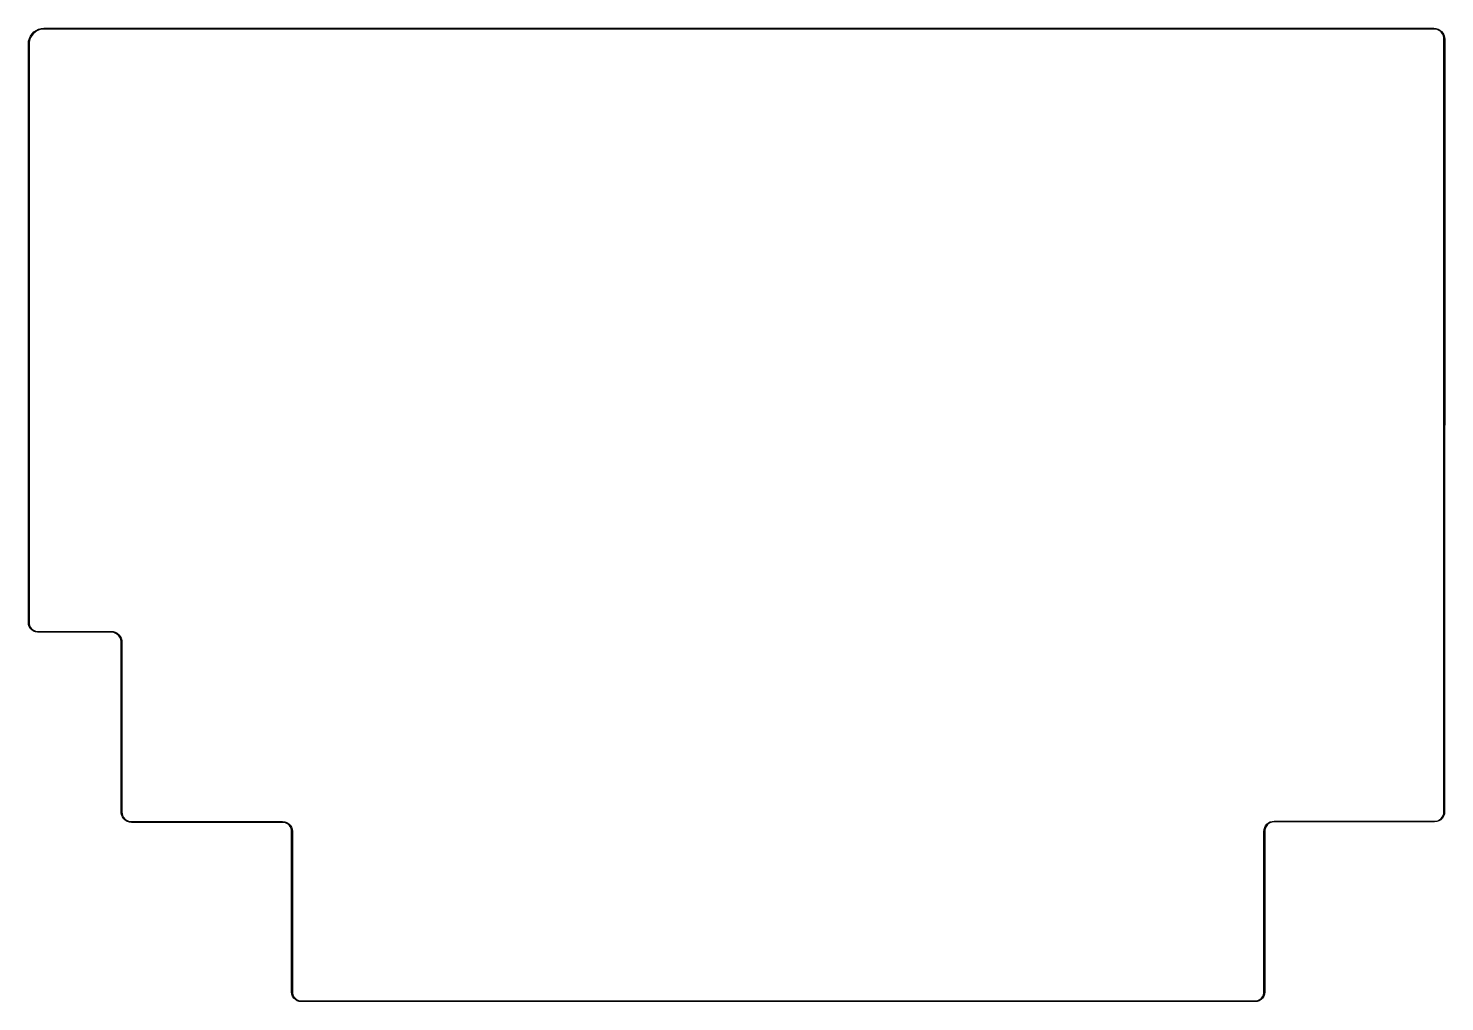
# Model space of a CAD drawing. Header units: inches. Extents: x 2.87 to 6.63, y -4.57 to -1.99.
import ezdxf

# ---------------------------------------------------------------- set-up
doc = ezdxf.new("R2010")
doc.units = ezdxf.units.IN
doc.header["$MEASUREMENT"] = 0
doc.layers.add('BLACK', color=7, linetype='CONTINUOUS')

msp = doc.modelspace()

# ---------------------------------------------------------------- linework, layer by layer
at = {"layer": 'BLACK', "linetype": 'CONTINUOUS'}
for p, q in [((2.8746, -2.0293), (2.8752, -2.0222)), ((2.8752, -2.0222), (2.8771, -2.0153)), ((2.8778, -2.0192), (2.8766, -2.0259)), ((2.8771, -2.0153), (2.8801, -2.0088)), ((2.8801, -2.0127), (2.8778, -2.0192)), ((2.8801, -2.0088), (2.8842, -2.0029)), ((2.8835, -2.0068), (2.8801, -2.0127)), ((2.8879, -2.0015), (2.8835, -2.0068)), ((2.8842, -2.0029), (2.8893, -1.9978)), ((2.8932, -1.9971), (2.8879, -2.0015)), ((2.8893, -1.9978), (2.8952, -1.9937)), ((2.8991, -1.9937), (2.8932, -1.9971)), ((2.8952, -1.9937), (2.9017, -1.9907)), ((2.9056, -1.9913), (2.8991, -1.9937)), ((2.9017, -1.9907), (2.9086, -1.9888)), ((2.9123, -1.9902), (2.9056, -1.9913)), ((2.9086, -1.9888), (2.9157, -1.9882)), ((2.9157, -1.9902), (2.9123, -1.9902)), ((2.9157, -1.9882), (6.5969, -1.9882)), ((6.5969, -1.9902), (2.9157, -1.9902)), ((6.5969, -1.9882), (6.6024, -1.9887)), ((6.5998, -1.9902), (6.5969, -1.9902)), ((6.6057, -1.9915), (6.5998, -1.9902)), ((6.6024, -1.9887), (6.6078, -1.9904)), ((6.6111, -1.9941), (6.6057, -1.9915)), ((6.6078, -1.9904), (6.6127, -1.993)), ((6.6158, -1.9978), (6.6111, -1.9941)), ((6.6127, -1.993), (6.617, -1.9965)), ((6.6195, -2.0025), (6.6158, -1.9978)), ((6.617, -1.9965), (6.6206, -2.0009)), ((6.6221, -2.0079), (6.6195, -2.0025)), ((6.6206, -2.0009), (6.6232, -2.0058)), ((6.6234, -2.0137), (6.6221, -2.0079)), ((6.6232, -2.0058), (6.6248, -2.0112)), ((6.6232, -4.064), (6.6234, -2.0167)), ((6.6234, -2.0167), (6.6234, -2.0137)), ((6.6248, -2.0112), (6.6254, -2.0167)), ((6.6254, -2.0167), (6.6251, -4.064)), ((6.6254, -2.0167), (6.6254, -2.0167)), ((6.6254, -2.0167), (6.6254, -2.0167)), ((2.8744, -3.562), (2.8746, -2.0293)), ((2.8746, -2.0293), (2.8746, -2.0293)), ((2.8766, -2.0293), (2.8763, -3.562)), ((2.8766, -2.0259), (2.8766, -2.0293)), ((2.8766, -2.0293), (2.8766, -2.0293)), ((2.8766, -2.0293), (2.8766, -2.0293)), ((2.875, -3.5675), (2.8744, -3.562)), ((2.8744, -3.562), (2.8744, -3.562)), ((2.8744, -3.562), (2.8744, -3.562)), ((2.8763, -3.562), (2.8763, -3.5646)), ((2.8768, -3.5728), (2.875, -3.5675)), ((2.8763, -3.5646), (2.8775, -3.5696)), ((2.8796, -3.5776), (2.8768, -3.5728)), ((2.8775, -3.5696), (2.8796, -3.5743)), ((2.8796, -3.5743), (2.8828, -3.5784)), ((2.8835, -3.5816), (2.8796, -3.5776)), ((2.8828, -3.5784), (2.8867, -3.5817)), ((2.8881, -3.5847), (2.8835, -3.5816)), ((2.8867, -3.5817), (2.8913, -3.5841)), ((2.8932, -3.5867), (2.8881, -3.5847)), ((2.8913, -3.5841), (2.8963, -3.5855)), ((2.8987, -3.5876), (2.8932, -3.5867)), ((2.8963, -3.5855), (2.8988, -3.5856)), ((2.8988, -3.5876), (2.8987, -3.5876)), ((2.8987, -3.5876), (2.8987, -3.5876)), ((2.8988, -3.5856), (3.0929, -3.5856)), ((3.0929, -3.5876), (2.8988, -3.5876)), ((3.0929, -3.5856), (3.0987, -3.5862)), ((3.0956, -3.5876), (3.0929, -3.5876)), ((3.101, -3.5887), (3.0956, -3.5876)), ((3.0987, -3.5862), (3.1043, -3.5879)), ((3.106, -3.5908), (3.101, -3.5887)), ((3.1043, -3.5879), (3.1094, -3.5906)), ((3.1105, -3.5938), (3.106, -3.5908)), ((3.1094, -3.5906), (3.1139, -3.5943)), ((3.1144, -3.5977), (3.1105, -3.5938)), ((3.1139, -3.5943), (3.1175, -3.5988)), ((3.1174, -3.6022), (3.1144, -3.5977)), ((3.1175, -3.5988), (3.1202, -3.604)), ((3.1194, -3.6072), (3.1174, -3.6022)), ((3.1205, -3.6126), (3.1194, -3.6072)), ((3.1202, -3.604), (3.1219, -3.6095)), ((3.1205, -3.6153), (3.1205, -3.6126)), ((3.1205, -4.0653), (3.1205, -3.6153)), ((3.1205, -3.6153), (3.1205, -3.6153)), ((3.1205, -3.6153), (3.1205, -3.6153)), ((3.1219, -3.6095), (3.1224, -3.6153)), ((3.1224, -3.6153), (3.1224, -3.6153)), ((3.1224, -3.6153), (3.1224, -4.0653)), ((3.1205, -4.0654), (3.1205, -4.0653)), ((3.1205, -4.0653), (3.1205, -4.0653)), ((3.1214, -4.0712), (3.1205, -4.0654)), ((3.1236, -4.0768), (3.1214, -4.0712)), ((3.1224, -4.0653), (3.1226, -4.068)), ((3.1226, -4.068), (3.124, -4.0734)), ((3.1269, -4.0817), (3.1236, -4.0768)), ((3.124, -4.0734), (3.1266, -4.0783)), ((3.1266, -4.0783), (3.1302, -4.0826)), ((3.1312, -4.0858), (3.1269, -4.0817)), ((3.1302, -4.0826), (3.1346, -4.086)), ((3.1362, -4.0889), (3.1312, -4.0858)), ((3.1346, -4.086), (3.1396, -4.0883)), ((3.1396, -4.0883), (3.145, -4.0896)), ((6.1685, -4.0888), (6.1738, -4.0883)), ((6.1738, -4.0883), (6.1738, -4.0883)), ((6.1738, -4.0883), (6.5988, -4.0883)), ((6.5988, -4.0883), (6.5988, -4.0883)), ((6.5988, -4.0883), (6.5988, -4.0883)), ((6.5988, -4.0883), (6.6015, -4.0883)), ((6.6015, -4.0883), (6.6069, -4.0871)), ((6.6102, -4.0877), (6.6046, -4.0896)), ((6.6069, -4.0871), (6.6118, -4.0847)), ((6.6152, -4.0846), (6.6102, -4.0877)), ((6.6118, -4.0847), (6.6161, -4.0813)), ((6.6194, -4.0804), (6.6152, -4.0846)), ((6.6161, -4.0813), (6.6196, -4.077)), ((6.6225, -4.0754), (6.6194, -4.0804)), ((6.6196, -4.077), (6.6219, -4.0721)), ((6.6219, -4.0721), (6.6232, -4.0667)), ((6.6245, -4.0698), (6.6225, -4.0754)), ((6.6232, -4.0667), (6.6232, -4.064)), ((6.6232, -4.064), (6.6232, -4.064)), ((6.6232, -4.064), (6.6232, -4.064)), ((6.6251, -4.064), (6.6245, -4.0698)), ((3.1419, -4.0909), (3.1362, -4.0889)), ((3.1478, -4.0916), (3.1419, -4.0909)), ((3.145, -4.0896), (3.1474, -4.0896)), ((3.1474, -4.0896), (3.1474, -4.0895)), ((3.1474, -4.0895), (3.1478, -4.0895)), ((3.1478, -4.0895), (3.5478, -4.0895)), ((3.1482, -4.0914), (3.1478, -4.0916)), ((3.5478, -4.0914), (3.1482, -4.0914)), ((3.5478, -4.0895), (3.5536, -4.0901)), ((3.5505, -4.0914), (3.5478, -4.0914)), ((3.5558, -4.0926), (3.5505, -4.0914)), ((3.5536, -4.0901), (3.5591, -4.092)), ((3.5606, -4.095), (3.5558, -4.0926)), ((3.5591, -4.092), (3.564, -4.0951)), ((3.5649, -4.0984), (3.5606, -4.095)), ((3.564, -4.0951), (3.5681, -4.0993)), ((3.5682, -4.1026), (3.5649, -4.0984)), ((3.5681, -4.0993), (3.5712, -4.1042)), ((3.5706, -4.1075), (3.5682, -4.1026)), ((3.5718, -4.1128), (3.5706, -4.1075)), ((3.5712, -4.1042), (3.5731, -4.1097)), ((3.5718, -4.1155), (3.5718, -4.1128)), ((3.5718, -4.5405), (3.5718, -4.1155)), ((3.5731, -4.1097), (3.5738, -4.1155)), ((3.5738, -4.1155), (3.5738, -4.5405)), ((6.1468, -4.1154), (6.1473, -4.1102)), ((6.1468, -4.1155), (6.1468, -4.1154)), ((6.1468, -4.5405), (6.1468, -4.1155)), ((6.1473, -4.1102), (6.1488, -4.1051)), ((6.1499, -4.1071), (6.1487, -4.1126)), ((6.1487, -4.1126), (6.1488, -4.1154)), ((6.1488, -4.1051), (6.1512, -4.1004)), ((6.1488, -4.1154), (6.1488, -4.1154)), ((6.1488, -4.1154), (6.1488, -4.1155)), ((6.1488, -4.1155), (6.1488, -4.5405)), ((6.1524, -4.102), (6.1499, -4.1071)), ((6.1512, -4.1004), (6.1546, -4.0962)), ((6.1559, -4.0975), (6.1524, -4.102)), ((6.1546, -4.0962), (6.1587, -4.0929)), ((6.1603, -4.094), (6.1559, -4.0975)), ((6.1587, -4.0929), (6.1634, -4.0904)), ((6.1654, -4.0915), (6.1603, -4.094)), ((6.1634, -4.0904), (6.1685, -4.0888)), ((6.1709, -4.0903), (6.1654, -4.0915)), ((6.1738, -4.0903), (6.1709, -4.0903)), ((6.5988, -4.0903), (6.1738, -4.0903)), ((6.1738, -4.0903), (6.1738, -4.0903)), ((6.1738, -4.0903), (6.1738, -4.0903)), ((6.6046, -4.0896), (6.5988, -4.0903)), ((6.5988, -4.0903), (6.5988, -4.0903)), ((3.5724, -4.5462), (3.5718, -4.5405)), ((3.5744, -4.5517), (3.5724, -4.5462)), ((3.5738, -4.5405), (3.5738, -4.5432)), ((3.5738, -4.5432), (3.575, -4.5484)), ((3.5775, -4.5567), (3.5744, -4.5517)), ((3.575, -4.5484), (3.5773, -4.5533)), ((3.5773, -4.5533), (3.5807, -4.5575)), ((3.5816, -4.5608), (3.5775, -4.5567)), ((3.5807, -4.5575), (3.5849, -4.5609)), ((3.5865, -4.5639), (3.5816, -4.5608)), ((3.5849, -4.5609), (3.5898, -4.5633)), ((3.592, -4.5658), (3.5865, -4.5639)), ((3.5898, -4.5633), (3.5951, -4.5645)), ((3.5978, -4.5664), (3.592, -4.5658)), ((3.5951, -4.5645), (3.5978, -4.5645)), ((3.5978, -4.5645), (6.1228, -4.5645)), ((6.1228, -4.5664), (3.5978, -4.5664)), ((6.1228, -4.5645), (6.1255, -4.5645)), ((6.1286, -4.5658), (6.1228, -4.5664)), ((6.1255, -4.5645), (6.1308, -4.5633)), ((6.1341, -4.5639), (6.1286, -4.5658)), ((6.1308, -4.5633), (6.1356, -4.5609)), ((6.139, -4.5608), (6.1341, -4.5639)), ((6.1356, -4.5609), (6.1399, -4.5575)), ((6.1431, -4.5567), (6.139, -4.5608)), ((6.1399, -4.5575), (6.1432, -4.5533)), ((6.1462, -4.5517), (6.1431, -4.5567)), ((6.1432, -4.5533), (6.1456, -4.5484)), ((6.1456, -4.5484), (6.1468, -4.5432)), ((6.1481, -4.5462), (6.1462, -4.5517)), ((6.1468, -4.5432), (6.1468, -4.5405)), ((6.1488, -4.5405), (6.1481, -4.5462))]:
    msp.add_line(p, q, dxfattribs=at)

doc.saveas('drawing.dxf')
